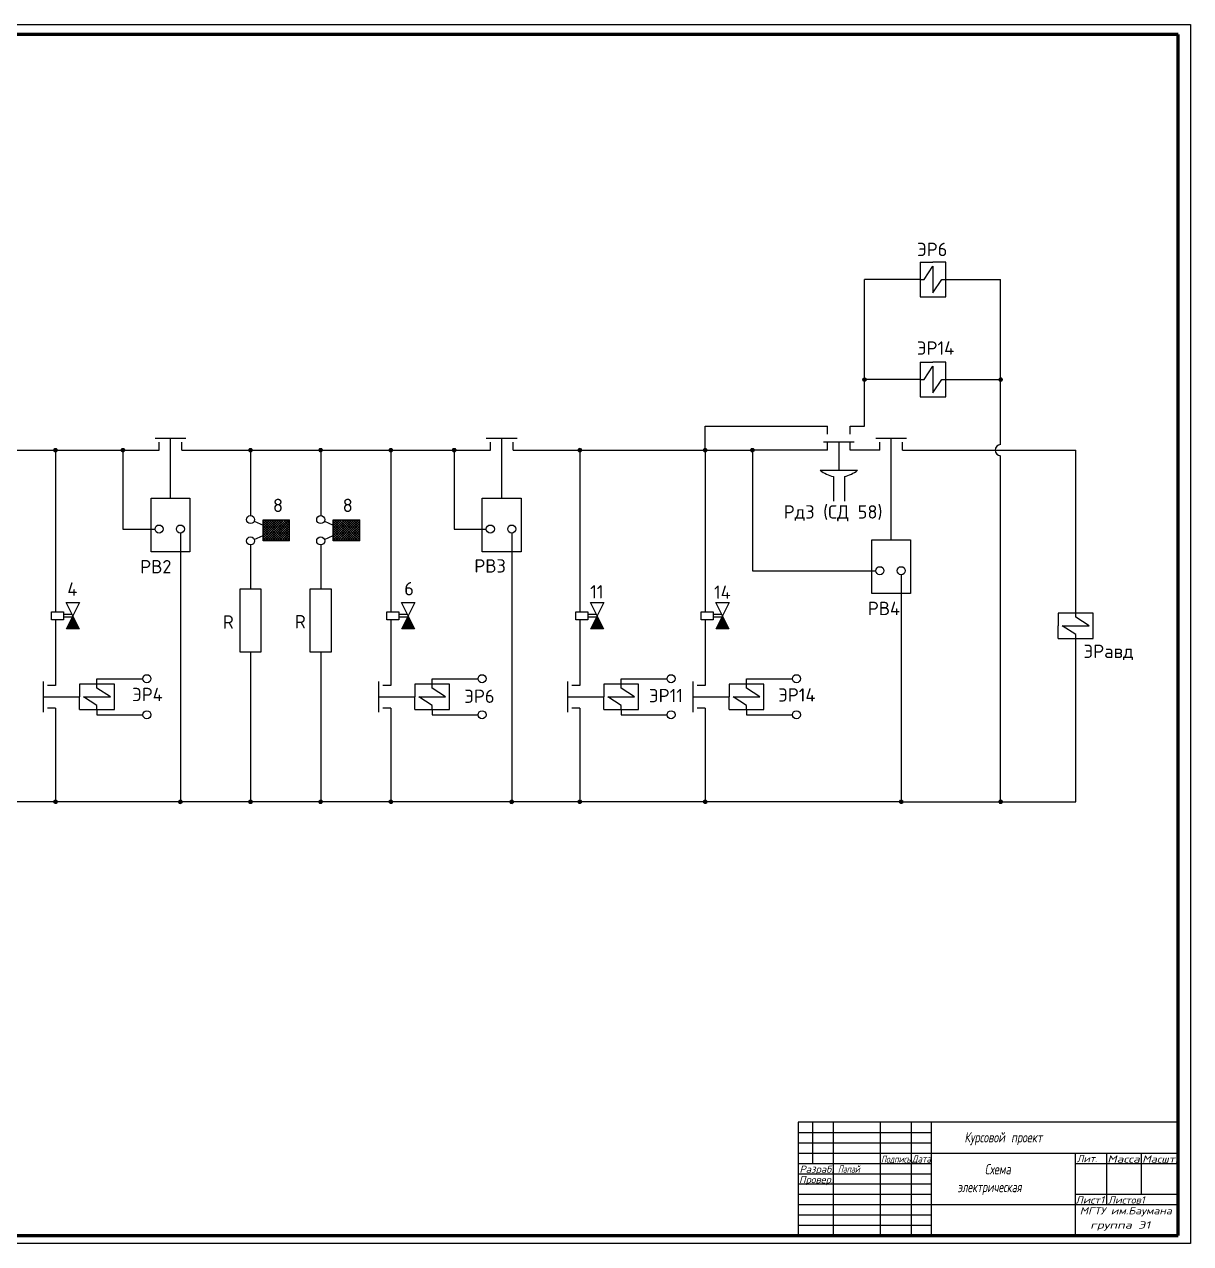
# Model space of a CAD drawing. Extents: x 8 to 2272, y -2056 to -65.
# Drawn here: x 1705 to 2272, y -2052 to -1459 of the extents above; entities that cross this region are included whole.
import ezdxf
from ezdxf.enums import TextEntityAlignment as Align

# ---------------------------------------------------------------- set-up
doc = ezdxf.new("R2010")
doc.units = 0
doc.header["$MEASUREMENT"] = 0
doc.layers.get('0').update_dxf_attribs({"linetype": 'CONTINUOUS'})
for name, color, linetype in [('Layer2', 10, 'CONTINUOUS'), ('Рамка', 42, 'CONTINUOUS'), ('Текст', 242, 'CONTINUOUS')]:
    doc.layers.add(name, color=color, linetype=linetype)
doc.styles.add('5', font='txt.shx', dxfattribs={"width": 0.8, "oblique": 10, "height": 5})
doc.styles.get("Standard").update_dxf_attribs({"font": 'isocpeur.ttf', "oblique": 15, "height": 3.5})

# ---------------------------------------------------------------- blocks, each defined once
blk = doc.blocks.new('*U38')
at = {"linetype": 'Continuous'}
for points in [[(723.17, 490), (721.5, 492.5), (721.5, 487.5)], [(723.17, 490), (726.5, 490), (721.5, 492.5)], [(723.17, 490), (721.5, 487.5), (726.5, 490)]]:
    blk.add_solid(points, dxfattribs=at)
blk = doc.blocks.new('*U39')
at = {"linetype": 'Continuous'}
for points in [[(723.17, 490), (721.5, 492.5), (721.5, 487.5)], [(723.17, 490), (726.5, 490), (721.5, 492.5)], [(723.17, 490), (721.5, 487.5), (726.5, 490)]]:
    blk.add_solid(points, dxfattribs=at)
blk = doc.blocks.new('*U40')
at = {"linetype": 'Continuous'}
for points in [[(723.17, 490), (721.5, 492.5), (721.5, 487.5)], [(723.17, 490), (726.5, 490), (721.5, 492.5)], [(723.17, 490), (721.5, 487.5), (726.5, 490)]]:
    blk.add_solid(points, dxfattribs=at)
blk = doc.blocks.new('*U41')
at = {"linetype": 'Continuous'}
for points in [[(723.17, 490), (721.5, 492.5), (721.5, 487.5)], [(723.17, 490), (726.5, 490), (721.5, 492.5)], [(723.17, 490), (721.5, 487.5), (726.5, 490)]]:
    blk.add_solid(points, dxfattribs=at)

msp = doc.modelspace()

# ---------------------------------------------------------------- hatches: boundary and pattern name
h = msp.add_hatch()
h.set_pattern_fill('ANSI37', color=256, scale=0.325, style=0)
h.set_pattern_definition([(45, (1823.91959, 514.465087), (-0.028726213, 0.028726213), []), (135, (1823.91959, 514.465087), (-0.028726213, -0.028726213), [])])
h.paths.add_polyline_path([(2114.14, -1632.22, 1), (2112.54, -1632.22, 1)])
h = msp.add_hatch()
h.set_pattern_fill('ANSI37', color=256, scale=0.325, style=0)
h.set_pattern_definition([(45, (1890.160517, 514.465087), (-0.028726213, 0.028726213), []), (135, (1890.160517, 514.465087), (-0.028726213, -0.028726213), [])])
h.paths.add_polyline_path([(2180.38, -1632.22, 1), (2178.78, -1632.22, 1)])
h = msp.add_hatch()
h.set_pattern_fill('ANSI37', color=256, scale=0.325, style=0)
h.set_pattern_definition([(45, (1430.32117, 480.139922), (-0.028726213, 0.028726213), []), (135, (1430.32117, 480.139922), (-0.028726213, -0.028726213), [])])
h.paths.add_polyline_path([(1720.54, -1666.54, 1), (1718.94, -1666.54, 1)])
h = msp.add_hatch()
h.set_pattern_fill('ANSI37', color=256, scale=0.325, style=0)
h.set_pattern_definition([(45, (1463.108324, 480.139922), (-0.028726213, 0.028726213), []), (135, (1463.108324, 480.139922), (-0.028726213, -0.028726213), [])])
h.paths.add_polyline_path([(1753.33, -1666.54, 1), (1751.73, -1666.54, 1)])
h = msp.add_hatch()
h.set_pattern_fill('ANSI37', color=256, scale=0.325, style=0)
h.set_pattern_definition([(45, (1525.183324, 480.139922), (-0.028726213, 0.028726213), []), (135, (1525.183324, 480.139922), (-0.028726213, -0.028726213), [])])
h.paths.add_polyline_path([(1815.4, -1666.54, 1), (1813.8, -1666.54, 1)])
h = msp.add_hatch()
h.set_pattern_fill('ANSI37', color=256, scale=0.325, style=0)
h.set_pattern_definition([(45, (1559.308324, 480.139922), (-0.028726213, 0.028726213), []), (135, (1559.308324, 480.139922), (-0.028726213, -0.028726213), [])])
h.paths.add_polyline_path([(1849.53, -1666.54, 1), (1847.93, -1666.54, 1)])
h = msp.add_hatch()
h.set_pattern_fill('ANSI37', color=256, scale=0.325, style=0)
h.set_pattern_definition([(45, (1593.433324, 480.139922), (-0.028726213, 0.028726213), []), (135, (1593.433324, 480.139922), (-0.028726213, -0.028726213), [])])
h.paths.add_polyline_path([(1883.65, -1666.54, 1), (1882.05, -1666.54, 1)])
h = msp.add_hatch()
h.set_pattern_fill('ANSI37', color=256, scale=0.325, style=0)
h.set_pattern_definition([(45, (1624.308324, 480.139922), (-0.028726213, 0.028726213), []), (135, (1624.308324, 480.139922), (-0.028726213, -0.028726213), [])])
h.paths.add_polyline_path([(1914.53, -1666.54, 1), (1912.93, -1666.54, 1)])
h = msp.add_hatch()
h.set_pattern_fill('ANSI37', color=256, scale=0.325, style=0)
h.set_pattern_definition([(45, (1685.372355, 480.139922), (-0.028726213, 0.028726213), []), (135, (1685.372355, 480.139922), (-0.028726213, -0.028726213), [])])
h.paths.add_polyline_path([(1975.59, -1666.54, 1), (1973.99, -1666.54, 1)])
h = msp.add_hatch()
h.set_pattern_fill('ANSI37', color=256, scale=0.325, style=0)
h.set_pattern_definition([(45, (1746.381728, 480.139922), (-0.028726213, 0.028726213), []), (135, (1746.381728, 480.139922), (-0.028726213, -0.028726213), [])])
h.paths.add_polyline_path([(2036.6, -1666.54, 1), (2035, -1666.54, 1)])
h = msp.add_hatch()
h.set_pattern_fill('ANSI37', color=256, scale=0.325, style=0)
h.set_pattern_definition([(45, (1769.35398, 480.139922), (-0.028726213, 0.028726213), []), (135, (1769.35398, 480.139922), (-0.028726213, -0.028726213), [])])
h.paths.add_polyline_path([(2059.57, -1666.54, 1), (2057.97, -1666.54, 1)])
h = msp.add_hatch()
h.set_pattern_fill('ANSI37', color=256, scale=6.5, angle=90, style=0)
h.set_pattern_definition([(135, (-565.6982, -2097.4931), (-0.57452426, -0.57452426), []), (225, (-565.6982, -2097.4931), (0.57452426, -0.57452426), [])])
h.paths.add_polyline_path([(1820.74, -1700.42), (1820.74, -1710.58), (1833.62, -1710.58), (1833.62, -1700.42)])
h = msp.add_hatch()
h.set_pattern_fill('ANSI37', color=256, scale=6.5, angle=90, style=0)
h.set_pattern_definition([(135, (-531.5732, -2097.4931), (-0.57452426, -0.57452426), []), (225, (-531.5732, -2097.4931), (0.57452426, -0.57452426), [])])
h.paths.add_polyline_path([(1854.86, -1700.42), (1854.86, -1710.58), (1867.74, -1710.58), (1867.74, -1700.42)])
h = msp.add_hatch()
h.set_pattern_fill('ANSI37', color=256, scale=0.325, style=0)
h.set_pattern_definition([(45, (1430.32117, 309.133775), (-0.028726213, 0.028726213), []), (135, (1430.32117, 309.133775), (-0.028726213, -0.028726213), [])])
h.paths.add_polyline_path([(1720.54, -1837.55, 1), (1718.94, -1837.55, 1)])
h = msp.add_hatch()
h.set_pattern_fill('ANSI37', color=256, scale=0.325, style=0)
h.set_pattern_definition([(45, (1491.058324, 309.133775), (-0.028726213, 0.028726213), []), (135, (1491.058324, 309.133775), (-0.028726213, -0.028726213), [])])
h.paths.add_polyline_path([(1781.28, -1837.55, 1), (1779.68, -1837.55, 1)])
h = msp.add_hatch()
h.set_pattern_fill('ANSI37', color=256, scale=0.325, style=0)
h.set_pattern_definition([(45, (1525.183324, 309.133775), (-0.028726213, 0.028726213), []), (135, (1525.183324, 309.133775), (-0.028726213, -0.028726213), [])])
h.paths.add_polyline_path([(1815.4, -1837.55, 1), (1813.8, -1837.55, 1)])
h = msp.add_hatch()
h.set_pattern_fill('ANSI37', color=256, scale=0.325, style=0)
h.set_pattern_definition([(45, (1559.308324, 309.133775), (-0.028726213, 0.028726213), []), (135, (1559.308324, 309.133775), (-0.028726213, -0.028726213), [])])
h.paths.add_polyline_path([(1849.53, -1837.55, 1), (1847.93, -1837.55, 1)])
h = msp.add_hatch()
h.set_pattern_fill('ANSI37', color=256, scale=0.325, style=0)
h.set_pattern_definition([(45, (1593.433324, 309.133775), (-0.028726213, 0.028726213), []), (135, (1593.433324, 309.133775), (-0.028726213, -0.028726213), [])])
h.paths.add_polyline_path([(1883.65, -1837.55, 1), (1882.05, -1837.55, 1)])
h = msp.add_hatch()
h.set_pattern_fill('ANSI37', color=256, scale=0.325, style=0)
h.set_pattern_definition([(45, (1652.258324, 309.133775), (-0.028726213, 0.028726213), []), (135, (1652.258324, 309.133775), (-0.028726213, -0.028726213), [])])
h.paths.add_polyline_path([(1942.48, -1837.55, 1), (1940.88, -1837.55, 1)])
h = msp.add_hatch()
h.set_pattern_fill('ANSI37', color=256, scale=0.325, style=0)
h.set_pattern_definition([(45, (1685.372355, 309.133775), (-0.028726213, 0.028726213), []), (135, (1685.372355, 309.133775), (-0.028726213, -0.028726213), [])])
h.paths.add_polyline_path([(1975.59, -1837.55, 1), (1973.99, -1837.55, 1)])
h = msp.add_hatch()
h.set_pattern_fill('ANSI37', color=256, scale=0.325, style=0)
h.set_pattern_definition([(45, (1746.381728, 309.133775), (-0.028726213, 0.028726213), []), (135, (1746.381728, 309.133775), (-0.028726213, -0.028726213), [])])
h.paths.add_polyline_path([(2036.6, -1837.55, 1), (2035, -1837.55, 1)])
h = msp.add_hatch()
h.set_pattern_fill('ANSI37', color=256, scale=0.325, style=0)
h.set_pattern_definition([(45, (1841.780454, 309.133775), (-0.028726213, 0.028726213), []), (135, (1841.780454, 309.133775), (-0.028726213, -0.028726213), [])])
h.paths.add_polyline_path([(2132, -1837.55, 1), (2130.4, -1837.55, 1)])
h = msp.add_hatch()
h.set_pattern_fill('ANSI37', color=256, scale=0.325, style=0)
h.set_pattern_definition([(45, (1890.16005, 309.133775), (-0.028726213, 0.028726213), []), (135, (1890.16005, 309.133775), (-0.028726213, -0.028726213), [])])
h.paths.add_polyline_path([(2178.78, -1837.55, 1), (2180.38, -1837.55, 1)])

# ---------------------------------------------------------------- linework, layer by layer
for p, q in [((2140.48, -1575.05), (2140.48, -1591.95)), ((2140.48, -1575.05), (2146.65, -1575.05)), ((2142.43, -1583.5), (2146.65, -1577)), ((2152.83, -1575.05), (2146.65, -1575.05)), ((2146.65, -1577), (2146.65, -1590)), ((2152.83, -1591.95), (2152.83, -1575.05)), ((2140.48, -1583.5), (2113.34, -1583.5)), ((2113.34, -1654.85), (2113.34, -1583.5)), ((2140.48, -1583.5), (2142.43, -1583.5)), ((2146.65, -1590), (2150.88, -1583.5)), ((2150.88, -1583.5), (2152.83, -1583.5)), ((2152.83, -1583.5), (2179.58, -1583.5)), ((2179.58, -1663.86), (2179.58, -1583.5)), ((2140.48, -1591.95), (2152.83, -1591.95)), ((2140.48, -1623.77), (2140.48, -1640.67)), ((2140.48, -1623.77), (2146.65, -1623.77)), ((2152.83, -1623.77), (2146.65, -1623.77)), ((2152.83, -1640.67), (2152.83, -1623.77)), ((2142.43, -1632.22), (2146.65, -1625.72)), ((2146.65, -1625.72), (2146.65, -1638.72)), ((2140.48, -1632.22), (2113.34, -1632.22)), ((2140.48, -1632.22), (2142.43, -1632.22)), ((2146.65, -1638.72), (2150.88, -1632.22)), ((2150.88, -1632.22), (2152.83, -1632.22)), ((2152.83, -1632.22), (2179.58, -1632.22)), ((2140.48, -1640.67), (2152.83, -1640.67)), ((2035.8, -1654.85), (2095.34, -1654.85)), ((2035.8, -1666.54), (2035.8, -1654.85)), ((2095.34, -1658.75), (2095.34, -1654.85)), ((2106.39, -1654.85), (2113.34, -1654.85)), ((2106.39, -1658.75), (2106.39, -1654.85)), ((1768.13, -1660.69), (1783.08, -1660.69)), ((1770.08, -1666.54), (1770.08, -1662.64)), ((1775.6, -1689.94), (1775.6, -1660.69)), ((1781.13, -1666.54), (1781.13, -1662.64)), ((1929.33, -1660.69), (1944.28, -1660.69)), ((1931.28, -1666.54), (1931.28, -1662.64)), ((1936.8, -1689.94), (1936.8, -1660.69)), ((1942.33, -1666.54), (1942.33, -1662.64)), ((2093.39, -1662.52), (2108.34, -1662.52)), ((2095.34, -1666.54), (2095.34, -1662.64)), ((2100.87, -1662.52), (2100.87, -1676.3)), ((2106.39, -1666.54), (2106.39, -1662.64)), ((2118.85, -1660.69), (2133.8, -1660.69)), ((2120.8, -1666.54), (2120.8, -1662.64)), ((2126.32, -1710.21), (2126.32, -1660.69)), ((2131.85, -1666.54), (2131.85, -1662.64)), ((1691.33, -1666.54), (1770.08, -1666.54)), ((1719.74, -1666.54), (1719.74, -1745.19)), ((1752.53, -1666.54), (1752.53, -1704.89)), ((1781.13, -1666.54), (1882.85, -1666.54)), ((1814.6, -1666.54), (1814.6, -1698.35)), ((1848.73, -1666.54), (1848.73, -1698.35)), ((1849.38, -1666.54), (1931.28, -1666.54)), ((1882.85, -1666.54), (1882.85, -1745.19)), ((1913.73, -1666.54), (1913.73, -1704.89)), ((1942.33, -1666.54), (2058.77, -1666.54)), ((1974.79, -1666.54), (1974.79, -1745.19)), ((2035.8, -1666.54), (2035.8, -1745.19)), ((2095.34, -1666.54), (2058.77, -1666.54)), ((2058.77, -1666.54), (2058.77, -1725.16)), ((2120.8, -1666.54), (2106.39, -1666.54)), ((2131.85, -1666.54), (2216.08, -1666.54)), ((2179.58, -1837.55), (2179.58, -1669.23)), ((2216.08, -1745.87), (2216.08, -1666.54)), ((2091.81, -1676.3), (2109.93, -1676.3)), ((2098.19, -1679.3), (2098.19, -1691.3)), ((2103.55, -1679.3), (2103.55, -1691.3)), ((1816.39, -1701.09), (1820.74, -1703.01)), ((1833.62, -1710.58), (1833.62, -1700.42)), ((1850.51, -1701.09), (1854.86, -1703.01)), ((1867.74, -1710.58), (1867.74, -1700.42)), ((1752.53, -1704.89), (1768.13, -1704.89)), ((1780.48, -1706.84), (1780.48, -1837.55)), ((1820.74, -1707.99), (1820.74, -1703.01)), ((1854.86, -1707.99), (1854.86, -1703.01)), ((1913.73, -1704.89), (1929.33, -1704.89)), ((1941.68, -1706.84), (1941.68, -1837.55)), ((1814.6, -1712.65), (1814.6, -1734.06)), ((1816.39, -1709.91), (1820.74, -1707.99)), ((1848.73, -1712.65), (1848.73, -1734.06)), ((1850.51, -1709.91), (1854.86, -1707.99)), ((2058.77, -1725.16), (2118.85, -1725.16)), ((2131.2, -1727.11), (2131.2, -1837.55)), ((1724.94, -1740.64), (1731.44, -1740.64)), ((1731.44, -1740.64), (1724.94, -1753.64)), ((1731.44, -1753.64), (1724.94, -1740.64)), ((1888.05, -1740.64), (1894.55, -1740.64)), ((1894.55, -1753.64), (1888.05, -1740.64)), ((1894.55, -1740.64), (1888.05, -1753.64)), ((1979.99, -1740.64), (1986.49, -1740.64)), ((1986.49, -1740.64), (1979.99, -1753.64)), ((1986.49, -1753.64), (1979.99, -1740.64)), ((2041, -1740.64), (2047.5, -1740.64)), ((2047.5, -1740.64), (2041, -1753.64)), ((2047.5, -1753.64), (2041, -1740.64)), ((1717.79, -1749.09), (1717.79, -1745.19)), ((1717.79, -1745.19), (1723.64, -1745.19)), ((1723.64, -1749.09), (1717.79, -1749.09)), ((1719.74, -1749.09), (1719.74, -1780.94)), ((1723.64, -1745.19), (1723.64, -1746.49)), ((1727.86, -1746.49), (1723.64, -1746.49)), ((1723.64, -1746.49), (1723.64, -1749.09)), ((1727.86, -1747.79), (1723.64, -1747.79)), ((1880.9, -1745.19), (1886.75, -1745.19)), ((1880.9, -1749.09), (1880.9, -1745.19)), ((1886.75, -1749.09), (1880.9, -1749.09)), ((1882.85, -1749.09), (1882.85, -1780.94)), ((1886.75, -1745.19), (1886.75, -1746.49)), ((1886.75, -1746.49), (1886.75, -1749.09)), ((1890.98, -1746.49), (1886.75, -1746.49)), ((1890.98, -1747.79), (1886.75, -1747.79)), ((1972.84, -1745.19), (1978.69, -1745.19)), ((1972.84, -1749.09), (1972.84, -1745.19)), ((1978.69, -1749.09), (1972.84, -1749.09)), ((1974.79, -1749.09), (1974.79, -1780.94)), ((1978.69, -1745.19), (1978.69, -1746.49)), ((1982.92, -1746.49), (1978.69, -1746.49)), ((1978.69, -1746.49), (1978.69, -1749.09)), ((1982.92, -1747.79), (1978.69, -1747.79)), ((2033.85, -1745.19), (2039.7, -1745.19)), ((2033.85, -1749.09), (2033.85, -1745.19)), ((2039.7, -1749.09), (2033.85, -1749.09)), ((2035.8, -1749.09), (2035.8, -1780.94)), ((2039.7, -1745.19), (2039.7, -1746.49)), ((2043.93, -1746.49), (2039.7, -1746.49)), ((2039.7, -1746.49), (2039.7, -1749.09)), ((2043.93, -1747.79), (2039.7, -1747.79)), ((2224.53, -1745.87), (2207.63, -1745.87)), ((2207.63, -1745.87), (2207.63, -1752.05)), ((2216.08, -1747.82), (2216.08, -1745.87)), ((2222.58, -1752.05), (2216.08, -1747.82)), ((2224.53, -1758.22), (2224.53, -1745.87)), ((2207.63, -1758.22), (2207.63, -1752.05)), ((2209.58, -1752.05), (2222.58, -1752.05)), ((2216.08, -1756.27), (2209.58, -1752.05)), ((2207.63, -1758.22), (2224.53, -1758.22)), ((2216.08, -1758.22), (2216.08, -1756.27)), ((2216.08, -1837.55), (2216.08, -1758.22)), ((1814.6, -1764.77), (1814.6, -1837.55)), ((1848.73, -1764.77), (1848.73, -1837.55)), ((1713.89, -1793.94), (1713.89, -1778.99)), ((1739.89, -1780.29), (1739.89, -1777.69)), ((1739.89, -1777.69), (1762.21, -1777.69)), ((1877, -1793.94), (1877, -1778.99)), ((1903, -1777.69), (1925.32, -1777.69)), ((1903, -1780.29), (1903, -1777.69)), ((1968.94, -1793.94), (1968.94, -1778.99)), ((1994.94, -1780.29), (1994.94, -1777.69)), ((1994.94, -1777.69), (2017.26, -1777.69)), ((2029.95, -1793.94), (2029.95, -1778.99)), ((2055.95, -1777.69), (2078.27, -1777.69)), ((2055.95, -1780.29), (2055.95, -1777.69)), ((1719.74, -1780.94), (1715.84, -1780.94)), ((1748.34, -1780.29), (1731.44, -1780.29)), ((1731.44, -1780.29), (1731.44, -1786.47)), ((1739.89, -1782.24), (1739.89, -1780.29)), ((1746.39, -1786.47), (1739.89, -1782.24)), ((1748.34, -1792.64), (1748.34, -1780.29)), ((1882.85, -1780.94), (1878.95, -1780.94)), ((1894.55, -1780.29), (1894.55, -1786.47)), ((1911.45, -1780.29), (1894.55, -1780.29)), ((1903, -1782.24), (1903, -1780.29)), ((1909.5, -1786.47), (1903, -1782.24)), ((1911.45, -1792.64), (1911.45, -1780.29)), ((1974.79, -1780.94), (1970.89, -1780.94)), ((1986.49, -1780.29), (1986.49, -1786.47)), ((2003.39, -1780.29), (1986.49, -1780.29)), ((1994.94, -1782.24), (1994.94, -1780.29)), ((2001.44, -1786.47), (1994.94, -1782.24)), ((2003.39, -1792.64), (2003.39, -1780.29)), ((2035.8, -1780.94), (2031.9, -1780.94)), ((2047.5, -1780.29), (2047.5, -1786.47)), ((2064.4, -1780.29), (2047.5, -1780.29)), ((2055.95, -1782.24), (2055.95, -1780.29)), ((2062.45, -1786.47), (2055.95, -1782.24)), ((2064.4, -1792.64), (2064.4, -1780.29)), ((1713.89, -1786.47), (1731.44, -1786.47)), ((1731.44, -1792.64), (1731.44, -1786.47)), ((1739.89, -1790.69), (1733.39, -1786.47)), ((1733.39, -1786.47), (1746.39, -1786.47)), ((1739.89, -1792.64), (1739.89, -1790.69)), ((1877, -1786.47), (1894.55, -1786.47)), ((1894.55, -1792.64), (1894.55, -1786.47)), ((1896.5, -1786.47), (1909.5, -1786.47)), ((1903, -1790.69), (1896.5, -1786.47)), ((1903, -1792.64), (1903, -1790.69)), ((1968.94, -1786.47), (1986.49, -1786.47)), ((1986.49, -1792.64), (1986.49, -1786.47)), ((1994.94, -1790.69), (1988.44, -1786.47)), ((1988.44, -1786.47), (2001.44, -1786.47)), ((1994.94, -1792.64), (1994.94, -1790.69)), ((2029.95, -1786.47), (2047.5, -1786.47)), ((2047.5, -1792.64), (2047.5, -1786.47)), ((2049.45, -1786.47), (2062.45, -1786.47)), ((2055.95, -1790.69), (2049.45, -1786.47)), ((2055.95, -1792.64), (2055.95, -1790.69)), ((1719.74, -1791.99), (1715.84, -1791.99)), ((1719.74, -1791.99), (1719.74, -1837.55)), ((1731.44, -1792.64), (1748.34, -1792.64)), ((1739.89, -1792.64), (1739.89, -1795.24)), ((1739.89, -1795.24), (1762.21, -1795.24)), ((1882.85, -1791.99), (1878.95, -1791.99)), ((1882.85, -1791.99), (1882.85, -1837.55)), ((1894.55, -1792.64), (1911.45, -1792.64)), ((1903, -1792.64), (1903, -1795.24)), ((1903, -1795.24), (1925.32, -1795.24)), ((1974.79, -1791.99), (1970.89, -1791.99)), ((1974.79, -1791.99), (1974.79, -1837.55)), ((1986.49, -1792.64), (2003.39, -1792.64)), ((1994.94, -1792.64), (1994.94, -1795.24)), ((1994.94, -1795.24), (2017.26, -1795.24)), ((2035.8, -1791.99), (2031.9, -1791.99)), ((2035.8, -1791.99), (2035.8, -1837.55)), ((2047.5, -1792.64), (2064.4, -1792.64)), ((2055.95, -1792.64), (2055.95, -1795.24)), ((2055.95, -1795.24), (2078.27, -1795.24)), ((2131.2, -1837.55), (1530.19, -1837.55)), ((2131.2, -1837.55), (2216.08, -1837.55)), ((2266.01, -1993.45), (2081.01, -1993.45)), ((2081.01, -1993.45), (2081.01, -2048.45)), ((2088.01, -1993.45), (2088.01, -2003.45)), ((2098.01, -1993.45), (2098.01, -2048.45)), ((2121.01, -1993.45), (2121.01, -2048.45)), ((2136.01, -1993.45), (2136.01, -2048.45)), ((2146.01, -2048.45), (2146.01, -1993.45)), ((2081.01, -1998.45), (2146.01, -1998.45)), ((2081.01, -2003.45), (2146.01, -2003.45)), ((2088.01, -2003.45), (2088.01, -2013.45)), ((2081.01, -2008.45), (2146.01, -2008.45)), ((2146.17, -2008.38), (2265.97, -2008.38)), ((2216.01, -2048.45), (2216.01, -2008.38)), ((2231.01, -2008.45), (2231.01, -2033.45)), ((2248.01, -2008.45), (2248.01, -2028.45)), ((2081.01, -2013.45), (2146.01, -2013.45)), ((2216.01, -2013.45), (2266.01, -2013.45)), ((2081.01, -2018.45), (2146.01, -2018.45)), ((2081.01, -2023.45), (2146.01, -2023.45)), ((2081.01, -2028.45), (2146.01, -2028.45)), ((2081.01, -2033.45), (2146.01, -2033.45)), ((2146.01, -2033.45), (2266.01, -2033.45)), ((2216.01, -2028.45), (2266.01, -2028.45)), ((2081.01, -2038.45), (2146.01, -2038.45)), ((2081.01, -2043.45), (2146.01, -2043.45))]:
    msp.add_line(p, q)
for points in [[(1766.18, -1715.94), (1766.18, -1689.94), (1785.03, -1689.94), (1785.03, -1715.94)], [(1927.38, -1715.94), (1927.38, -1689.94), (1946.23, -1689.94), (1946.23, -1715.94)], [(2116.9, -1736.21), (2116.9, -1710.21), (2135.75, -1710.21), (2135.75, -1736.21)], [(1809.52, -1764.77), (1809.52, -1734.06), (1819.68, -1734.06), (1819.68, -1764.77)], [(1843.65, -1764.77), (1843.65, -1734.06), (1853.81, -1734.06), (1853.81, -1764.77)]]:
    msp.add_lwpolyline(points, close=True)
for points in [[(1833.62, -1710.58), (1820.74, -1710.58), (1820.74, -1700.42), (1833.62, -1700.42)], [(1867.74, -1710.58), (1854.86, -1710.58), (1854.86, -1700.42), (1867.74, -1700.42)]]:
    msp.add_lwpolyline(points)
for centre, radius in [((2113.34, -1632.22), 0.8), ((2179.58, -1632.22), 0.8), ((1719.74, -1666.54), 0.8), ((1752.53, -1666.54), 0.8), ((1814.6, -1666.54), 0.8), ((1848.73, -1666.54), 0.8), ((1882.85, -1666.54), 0.8), ((1913.73, -1666.54), 0.8), ((1974.79, -1666.54), 0.8), ((2035.8, -1666.54), 0.8), ((2058.77, -1666.54), 0.8), ((1814.6, -1700.3), 1.95), ((1848.73, -1700.3), 1.95), ((1770.08, -1704.89), 1.95), ((1780.48, -1704.89), 1.95), ((1931.28, -1704.89), 1.95), ((1941.68, -1704.89), 1.95), ((1814.6, -1710.7), 1.95), ((1848.73, -1710.7), 1.95), ((2120.8, -1725.16), 1.95), ((2131.2, -1725.16), 1.95), ((1764.16, -1777.69), 1.95), ((1927.27, -1777.69), 1.95), ((2019.21, -1777.69), 1.95), ((2080.22, -1777.69), 1.95), ((1764.16, -1795.24), 1.95), ((1927.27, -1795.24), 1.95), ((2019.21, -1795.24), 1.95), ((2080.22, -1795.24), 1.95), ((1719.74, -1837.55), 0.8), ((1780.48, -1837.55), 0.8), ((1814.6, -1837.55), 0.8), ((1848.73, -1837.55), 0.8), ((1882.85, -1837.55), 0.8), ((1941.68, -1837.55), 0.8), ((1974.79, -1837.55), 0.8), ((2035.8, -1837.55), 0.8), ((2131.2, -1837.55), 0.8), ((2179.58, -1837.55), 0.8)]:
    msp.add_circle(centre, radius)
for centre, radius, start, end in [((2179.58, -1666.54), 2.68, 90, 270), ((2100.87, -1665.3), 14.26, 230.52754, 259.16719), ((2100.87, -1665.3), 14.26, 280.83281, 309.47246)]:
    msp.add_arc(centre, radius, start, end)
at = {"layer": 'Layer2'}
msp.add_lwpolyline([(1431.01, -1459.45), (2272.01, -1459.45), (2272.01, -2052.45), (1431.01, -2052.45)], close=True, dxfattribs=at)
at = {"layer": 'Рамка', "lineweight": 60}
for p, q in [((2266.01, -1464.45), (1451.01, -1464.45)), ((2266.01, -2048.45), (2266.01, -1464.45)), ((1451.01, -2048.45), (2266.01, -2048.45))]:
    msp.add_line(p, q, dxfattribs=at)

# ---------------------------------------------------------------- block references
at = {"linetype": 'Continuous', "xscale": 1.3, "yscale": 1.3, "zscale": 1.3, "rotation": 90}
for name, p in [('*U38', (2365.19, -2691.59)), ('*U39', (2528.3, -2691.59)), ('*U40', (2620.24, -2691.59)), ('*U41', (2681.25, -2691.59))]:
    msp.add_blockref(name, p, dxfattribs=at)

# ---------------------------------------------------------------- texts
for s, p in [('ЭР6', (2138.92, -1572.15)), ('ЭР14', (2138.82, -1620.13)), ('8', (1825.5, -1696.65)), ('8', (1859.43, -1696.65)), ('Рд3 (СД 58)', (2074, -1699.83)), ('РВ3', (1923.47, -1726.09)), ('РВ2', (1760.9, -1726.47)), ('4', (1725.46, -1737.37)), ('6', (1889.39, -1737.17)), ('11', (1979.83, -1738.68)), ('14', (2040.11, -1738.86)), ('РВ4', (2114.94, -1746.77)), ('R', (1801.09, -1753.38)), ('R', (1836.13, -1753.22)), ('ЭРавд', (2219.93, -1767.62)), ('ЭР4', (1756.97, -1788.62)), ('ЭР6', (1918.61, -1789.47)), ('ЭР11', (2008.48, -1789.15)), ('ЭР14', (2071.33, -1788.84))]:
    msp.add_text(s, height=6.5).set_placement(p)
at = {"oblique": 15}
for s, width, p, p2 in [('Подпись', 0.835496, (2121.35, -2013.13), (2135.68, -2013.13)), ('Дата', 0.776195, (2136.39, -2013.01), (2145.62, -2013.01)), ('Масса', 1.219249, (2231.48, -2013.06), (2247.27, -2013.06)), ('Масшт.', 1.114989, (2248.45, -2013.06), (2265.62, -2013.06)), ('Разраб.', 0.992905, (2081.71, -2018.02), (2098.22, -2018.02)), ('Папай', 0.797759, (2100.41, -2017.92), (2111.02, -2017.92)), ('Провер.', 1.025283, (2081.48, -2023.08), (2097.99, -2023.08)), ('Лист1', 1.143916, (2215.96, -2032.97), (2229.97, -2032.97)), ('Листов1', 1.035739, (2231.87, -2032.97), (2249.64, -2032.97)), ('МГТУ им.Баумана', 1.16369, (2218.06, -2038.24), (2262.86, -2038.24)), ('группа Э1', 1.34609, (2223.19, -2045.14), (2252.4, -2045.14))]:
    msp.add_text(s, height=3.5, dxfattribs=dict(at, width=width)).set_placement(p, p2, align=Align.FIT)
msp.add_text('Лит.', height=3.5, dxfattribs=at).set_placement((2216.68, -2012.86))
at = {"layer": 'Текст', "style": '5', "oblique": 10}
for s, width, p in [('Курсовой проект', 0.7, (2161.96, -2003.24)), ('Схема', 0.7, (2171.89, -2018.76)), ('электрическая', 0.67, (2158.61, -2027.44))]:
    msp.add_text(s, height=5, dxfattribs=dict(at, width=width)).set_placement(p)

doc.saveas('drawing.dxf')
